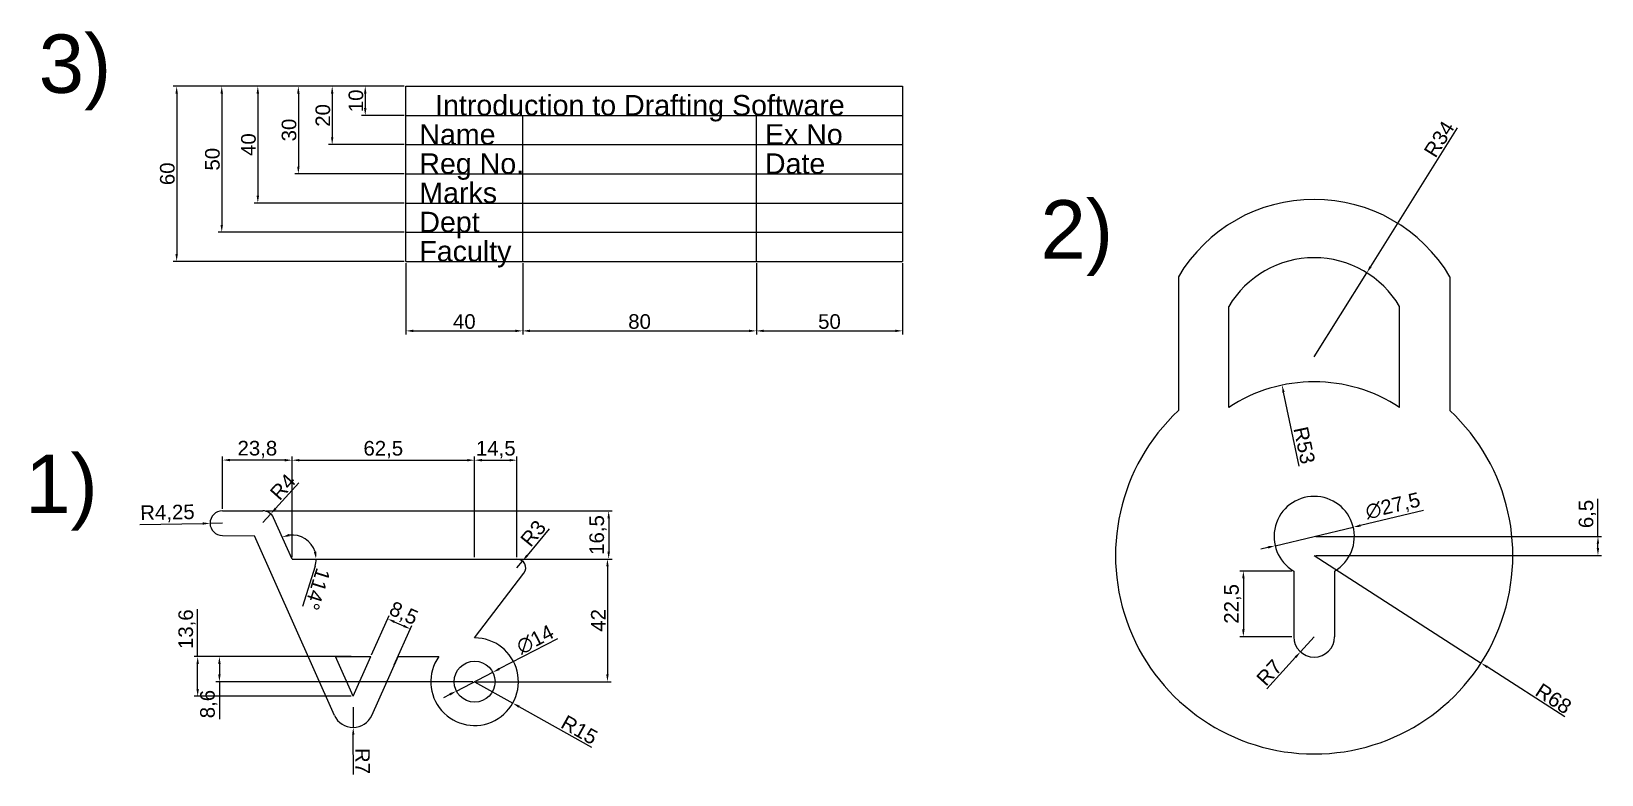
# Model space of a CAD drawing. Header units: millimetres. Extents: x 60 to 598, y 125 to 379.
import ezdxf

# ---------------------------------------------------------------- set-up
doc = ezdxf.new("R2010")
doc.units = ezdxf.units.MM
doc.styles.get("Standard").update_dxf_attribs({"font": 'arial.ttf'})
doc.dimstyles.new('ISO-25', dxfattribs={"dimtxt": 5, "dimasz": 2.5, "dimexe": 1.25, "dimexo": 0.625, "dimtad": 1, "dimtxsty": 'Standard', "dimcen": 2.5, "dimclrd": 256, "dimadec": 0, "dimazin": 0, "dimtfac": 1, "dimtmove": 0, "dimatfit": 3, "dimfxl": 1, "dimarcsym": 0})

# ---------------------------------------------------------------- blocks, each defined once
blk = doc.blocks.new('*D1')
at = {"color": 0, "lineweight": -2, "transparency": 16777216}
for p, q in [((140.63, 215.05), (259.29, 215.05)), ((227.27, 198.55), (259.29, 198.55))]:
    blk.add_line(p, q, dxfattribs=at)
at = {"lineweight": -2, "transparency": 16777216}
blk.add_line((258.04, 212.55), (258.04, 201.05), dxfattribs=at)
at = {"transparency": 16777216}
for points in [[(257.62, 212.55), (258.46, 212.55), (258.04, 215.05)], [(257.62, 201.05), (258.46, 201.05), (258.04, 198.55)]]:
    blk.add_solid(points, dxfattribs=at)
at = {"layer": 'Defpoints', "color": 0, "transparency": 16777216}
for p in [(140.01, 215.05), (226.64, 198.55), (258.04, 198.55)]:
    blk.add_point(p, dxfattribs=at)
at = {"color": 0, "transparency": 16777216, "insert": (254.41, 206.8), "char_height": 5, "attachment_point": 5, "rotation": 90}
blk.add_mtext('16,5', dxfattribs=at)
blk = doc.blocks.new('*D2')
at = {"lineweight": -2, "transparency": 16777216}
blk.add_line((157.52, 196.08), (153.19, 182.27), dxfattribs=at)
for start, end in [(17.4162, 96.5838), (342.5838, 0)]:
    blk.add_arc((149.64, 198.55), 8.26, start, end, dxfattribs=at)
at = {"transparency": 16777216}
for points in [[(148.8, 206.35), (148.59, 207.16), (146.28, 206.09)], [(157.93, 201.09), (157.11, 200.96), (157.9, 198.55)]]:
    blk.add_solid(points, dxfattribs=at)
at = {"layer": 'Defpoints', "color": 0, "transparency": 16777216}
for p in [(143.35, 212.69), (151.64, 206.56), (149.64, 198.55), (149.64, 198.55), (212.14, 198.55)]:
    blk.add_point(p, dxfattribs=at)
at = {"color": 0, "transparency": 16777216, "insert": (158.34, 188.24), "char_height": 5, "attachment_point": 5, "rotation": 252.5838}
blk.add_mtext('114°', dxfattribs=at)
blk = doc.blocks.new('*D3')
at = {"lineweight": -2, "transparency": 16777216}
for p, q in [((237.63, 208.93), (230.13, 199.8)), ((226.64, 195.55), (228.55, 197.87))]:
    blk.add_line(p, q, dxfattribs=at)
at = {"transparency": 16777216}
blk.add_solid([(229.81, 200.07), (230.45, 199.54), (228.55, 197.87)], dxfattribs=at)
at = {"layer": 'Defpoints', "color": 0, "transparency": 16777216}
for p in [(226.64, 195.55), (228.55, 197.87)]:
    blk.add_point(p, dxfattribs=at)
at = {"color": 0, "transparency": 16777216, "insert": (232.22, 207.35), "char_height": 5, "attachment_point": 5, "rotation": 50.601}
blk.add_mtext('R3', dxfattribs=at)
blk = doc.blocks.new('*D4')
at = {"lineweight": -2, "transparency": 16777216}
for p, q in [((151.93, 224.66), (144.04, 215.9)), ((139.69, 211.06), (142.37, 214.04))]:
    blk.add_line(p, q, dxfattribs=at)
at = {"transparency": 16777216}
blk.add_solid([(143.73, 216.18), (144.35, 215.62), (142.37, 214.04)], dxfattribs=at)
at = {"layer": 'Defpoints', "color": 0, "transparency": 16777216}
for p in [(139.69, 211.06), (142.37, 214.04)]:
    blk.add_point(p, dxfattribs=at)
at = {"color": 0, "transparency": 16777216, "insert": (146.5, 223.3), "char_height": 5, "attachment_point": 5, "rotation": 48.0247}
blk.add_mtext('R4', dxfattribs=at)
blk = doc.blocks.new('*D5')
at = {"lineweight": -2, "transparency": 16777216}
for p, q in [((212.14, 156.55), (225.22, 149.2)), ((252.24, 134.02), (227.4, 147.98))]:
    blk.add_line(p, q, dxfattribs=at)
at = {"transparency": 16777216}
blk.add_solid([(227.6, 148.34), (227.19, 147.61), (225.22, 149.2)], dxfattribs=at)
at = {"layer": 'Defpoints', "color": 0, "transparency": 16777216}
for p in [(212.14, 156.55), (225.22, 149.2)]:
    blk.add_point(p, dxfattribs=at)
at = {"color": 0, "transparency": 16777216, "insert": (248.02, 140.03), "char_height": 5, "attachment_point": 5, "rotation": 330.6598}
blk.add_mtext('R15', dxfattribs=at)
blk = doc.blocks.new('*D6')
at = {"lineweight": -2, "transparency": 16777216}
for p, q in [((170.57, 147.86), (170.6, 140.86)), ((170.68, 124.71), (170.61, 138.36))]:
    blk.add_line(p, q, dxfattribs=at)
at = {"transparency": 16777216}
blk.add_solid([(171.03, 138.37), (170.2, 138.36), (170.6, 140.86)], dxfattribs=at)
at = {"layer": 'Defpoints', "color": 0, "transparency": 16777216}
for p in [(170.57, 147.86), (170.6, 140.86)]:
    blk.add_point(p, dxfattribs=at)
at = {"color": 0, "transparency": 16777216, "insert": (173.78, 129.38), "char_height": 5, "attachment_point": 5, "rotation": 270.2723}
blk.add_mtext('R7', dxfattribs=at)
blk = doc.blocks.new('*D7')
at = {"lineweight": -2, "transparency": 16777216}
for p, q in [((240.55, 171.19), (220.59, 160.9)), ((205.92, 153.35), (218.36, 159.76)), ((203.7, 152.2), (201.47, 151.06))]:
    blk.add_line(p, q, dxfattribs=at)
at = {"transparency": 16777216}
for points in [[(220.4, 161.27), (220.78, 160.53), (218.36, 159.76)], [(203.51, 152.57), (203.89, 151.83), (205.92, 153.35)]]:
    blk.add_solid(points, dxfattribs=at)
at = {"layer": 'Defpoints', "color": 0, "transparency": 16777216}
for p in [(218.36, 159.76), (205.92, 153.35)]:
    blk.add_point(p, dxfattribs=at)
at = {"color": 0, "transparency": 16777216, "insert": (232.88, 170.97), "char_height": 5, "attachment_point": 5, "rotation": 27.2545}
blk.add_mtext('∅14', dxfattribs=at)
blk = doc.blocks.new('*D8')
at = {"color": 0, "lineweight": -2, "transparency": 16777216}
for p, q in [((212.77, 198.55), (258.87, 198.55)), ((212.77, 156.55), (258.87, 156.55))]:
    blk.add_line(p, q, dxfattribs=at)
at = {"lineweight": -2, "transparency": 16777216}
blk.add_line((257.62, 196.05), (257.62, 159.05), dxfattribs=at)
at = {"transparency": 16777216}
for points in [[(257.21, 196.05), (258.04, 196.05), (257.62, 198.55)], [(257.21, 159.05), (258.04, 159.05), (257.62, 156.55)]]:
    blk.add_solid(points, dxfattribs=at)
at = {"layer": 'Defpoints', "color": 0, "transparency": 16777216}
for p in [(212.14, 198.55), (212.14, 156.55), (257.62, 156.55)]:
    blk.add_point(p, dxfattribs=at)
at = {"color": 0, "transparency": 16777216, "insert": (254.49, 177.55), "char_height": 5, "attachment_point": 5, "rotation": 90}
blk.add_mtext('42', dxfattribs=at)
blk = doc.blocks.new('*D9')
at = {"lineweight": -2, "transparency": 16777216}
for p, q in [((117.34, 165.15), (117.34, 181.42)), ((117.34, 154.05), (117.34, 162.65))]:
    blk.add_line(p, q, dxfattribs=at)
at = {"color": 0, "lineweight": -2, "transparency": 16777216}
for p, q in [((169.94, 165.15), (116.09, 165.15)), ((169.94, 151.55), (116.09, 151.55))]:
    blk.add_line(p, q, dxfattribs=at)
at = {"transparency": 16777216}
for points in [[(116.93, 162.65), (117.76, 162.65), (117.34, 165.15)], [(116.93, 154.05), (117.76, 154.05), (117.34, 151.55)]]:
    blk.add_solid(points, dxfattribs=at)
at = {"layer": 'Defpoints', "color": 0, "transparency": 16777216}
for p in [(117.34, 165.15), (170.57, 165.15), (170.57, 151.55)]:
    blk.add_point(p, dxfattribs=at)
at = {"color": 0, "transparency": 16777216, "insert": (113.71, 174.53), "char_height": 5, "attachment_point": 5, "rotation": 90}
blk.add_mtext('13,6', dxfattribs=at)
blk = doc.blocks.new('*D10')
at = {"color": 0, "lineweight": -2, "transparency": 16777216}
for p, q in [((163.89, 165.15), (123.54, 165.15)), ((211.52, 156.55), (123.54, 156.55))]:
    blk.add_line(p, q, dxfattribs=at)
at = {"lineweight": -2, "transparency": 16777216}
for p, q in [((124.79, 162.65), (124.79, 159.05)), ((124.79, 156.55), (124.79, 143.7))]:
    blk.add_line(p, q, dxfattribs=at)
at = {"transparency": 16777216}
for points in [[(124.37, 162.65), (125.21, 162.65), (124.79, 165.15)], [(124.37, 159.05), (125.21, 159.05), (124.79, 156.55)]]:
    blk.add_solid(points, dxfattribs=at)
at = {"layer": 'Defpoints', "color": 0, "transparency": 16777216}
for p in [(164.51, 165.15), (124.79, 156.55), (212.14, 156.55)]:
    blk.add_point(p, dxfattribs=at)
at = {"color": 0, "transparency": 16777216, "insert": (121.16, 148.87), "char_height": 5, "attachment_point": 5, "rotation": 90}
blk.add_mtext('8,6', dxfattribs=at)
blk = doc.blocks.new('*D11')
at = {"color": 0, "lineweight": -2, "transparency": 16777216}
for p, q in [((149.64, 199.18), (149.64, 233.67)), ((212.14, 199.18), (212.14, 233.67))]:
    blk.add_line(p, q, dxfattribs=at)
at = {"lineweight": -2, "transparency": 16777216}
blk.add_line((152.14, 232.42), (209.64, 232.42), dxfattribs=at)
at = {"transparency": 16777216}
for points in [[(152.14, 232.84), (152.14, 232.01), (149.64, 232.42)], [(209.64, 232.84), (209.64, 232.01), (212.14, 232.42)]]:
    blk.add_solid(points, dxfattribs=at)
at = {"layer": 'Defpoints', "color": 0, "transparency": 16777216}
for p in [(212.14, 232.42), (149.64, 198.55), (212.14, 198.55)]:
    blk.add_point(p, dxfattribs=at)
at = {"color": 0, "transparency": 16777216, "insert": (180.89, 236.05), "char_height": 5, "attachment_point": 5}
blk.add_mtext('62,5', dxfattribs=at)
blk = doc.blocks.new('*D12')
at = {"color": 0, "lineweight": -2, "transparency": 16777216}
for p, q in [((212.14, 199.18), (212.14, 233.67)), ((226.64, 199.18), (226.64, 233.67))]:
    blk.add_line(p, q, dxfattribs=at)
at = {"lineweight": -2, "transparency": 16777216}
blk.add_line((214.64, 232.42), (224.14, 232.42), dxfattribs=at)
at = {"transparency": 16777216}
for points in [[(214.64, 232.84), (214.64, 232.01), (212.14, 232.42)], [(224.14, 232.84), (224.14, 232.01), (226.64, 232.42)]]:
    blk.add_solid(points, dxfattribs=at)
at = {"layer": 'Defpoints', "color": 0, "transparency": 16777216}
for p in [(226.64, 232.42), (212.14, 198.55), (226.64, 198.55)]:
    blk.add_point(p, dxfattribs=at)
at = {"color": 0, "transparency": 16777216, "insert": (219.39, 236.05), "char_height": 5, "attachment_point": 5}
blk.add_mtext('14,5', dxfattribs=at)
blk = doc.blocks.new('*D13')
at = {"color": 0, "lineweight": -2, "transparency": 16777216}
for p, q in [((125.84, 215.72), (125.88, 233.72)), ((149.64, 215.68), (149.68, 233.67))]:
    blk.add_line(p, q, dxfattribs=at)
at = {"lineweight": -2, "transparency": 16777216}
blk.add_line((147.18, 232.43), (128.38, 232.47), dxfattribs=at)
at = {"transparency": 16777216}
for points in [[(128.38, 232.88), (128.38, 232.05), (125.88, 232.47)], [(147.18, 232.84), (147.18, 232.01), (149.68, 232.42)]]:
    blk.add_solid(points, dxfattribs=at)
at = {"layer": 'Defpoints', "color": 0, "transparency": 16777216}
for p in [(125.88, 232.47), (125.84, 215.1), (149.64, 215.05)]:
    blk.add_point(p, dxfattribs=at)
at = {"color": 0, "transparency": 16777216, "insert": (137.78, 236.08), "char_height": 5, "attachment_point": 5, "rotation": 359.8846}
blk.add_mtext('23,8', dxfattribs=at)
blk = doc.blocks.new('*D14')
at = {"lineweight": -2, "transparency": 16777216}
for p, q in [((97.54, 210.34), (119.09, 210.73)), ((125.84, 210.85), (121.59, 210.77))]:
    blk.add_line(p, q, dxfattribs=at)
at = {"transparency": 16777216}
blk.add_solid([(119.09, 211.15), (119.1, 210.31), (121.59, 210.77)], dxfattribs=at)
at = {"layer": 'Defpoints', "color": 0, "transparency": 16777216}
for p in [(121.59, 210.77), (125.84, 210.85)]:
    blk.add_point(p, dxfattribs=at)
at = {"color": 0, "transparency": 16777216, "insert": (107, 214.14), "char_height": 5, "attachment_point": 5, "rotation": 1.0271}
blk.add_mtext('R4,25', dxfattribs=at)
blk = doc.blocks.new('*D15')
at = {"color": 0, "lineweight": -2, "transparency": 16777216}
for p, q in [((176.88, 165.72), (182.89, 179.22)), ((184.64, 162.27), (190.65, 175.76))]:
    blk.add_line(p, q, dxfattribs=at)
at = {"lineweight": -2, "transparency": 16777216}
blk.add_line((184.66, 177.06), (187.86, 175.64), dxfattribs=at)
at = {"transparency": 16777216}
for points in [[(184.83, 177.44), (184.49, 176.68), (182.38, 178.08)], [(188.03, 176.02), (187.69, 175.26), (190.14, 174.62)]]:
    blk.add_solid(points, dxfattribs=at)
at = {"layer": 'Defpoints', "color": 0, "transparency": 16777216}
for p in [(190.14, 174.62), (176.62, 165.15), (184.39, 161.69)]:
    blk.add_point(p, dxfattribs=at)
at = {"color": 0, "transparency": 16777216, "insert": (187.74, 179.66), "char_height": 5, "attachment_point": 5, "rotation": 336}
blk.add_mtext('8,5', dxfattribs=at)
blk = doc.blocks.new('*D16')
at = {"lineweight": -2, "transparency": 16777216}
for p, q in [((499.55, 171.95), (494.85, 166.77)), ((483.36, 154.1), (493.17, 164.91))]:
    blk.add_line(p, q, dxfattribs=at)
at = {"transparency": 16777216}
blk.add_solid([(492.86, 165.19), (493.48, 164.63), (494.85, 166.77)], dxfattribs=at)
at = {"layer": 'Defpoints', "color": 0, "transparency": 16777216}
for p in [(494.85, 166.77), (499.55, 171.95)]:
    blk.add_point(p, dxfattribs=at)
at = {"color": 0, "transparency": 16777216, "insert": (484.18, 159.65), "char_height": 5, "attachment_point": 5, "rotation": 47.8108}
blk.add_mtext('R7', dxfattribs=at)
blk = doc.blocks.new('*D17')
at = {"lineweight": -2, "transparency": 16777216}
for p, q in [((499.55, 199.79), (556.69, 162.93)), ((585.31, 144.48), (558.8, 161.58))]:
    blk.add_line(p, q, dxfattribs=at)
at = {"transparency": 16777216}
blk.add_solid([(559.02, 161.93), (558.57, 161.23), (556.69, 162.93)], dxfattribs=at)
at = {"layer": 'Defpoints', "color": 0, "transparency": 16777216}
for p in [(499.55, 199.79), (556.69, 162.93)]:
    blk.add_point(p, dxfattribs=at)
at = {"color": 0, "transparency": 16777216, "insert": (581.48, 150.73), "char_height": 5, "attachment_point": 5, "rotation": 327.1837}
blk.add_mtext('R68', dxfattribs=at)
blk = doc.blocks.new('*D18')
at = {"lineweight": -2, "transparency": 16777216}
for p, q in [((548.55, 346.31), (518.87, 298.75)), ((499.55, 267.79), (517.55, 296.63))]:
    blk.add_line(p, q, dxfattribs=at)
at = {"transparency": 16777216}
blk.add_solid([(518.52, 298.97), (519.22, 298.53), (517.55, 296.63)], dxfattribs=at)
at = {"layer": 'Defpoints', "color": 0, "transparency": 16777216}
for p in [(517.55, 296.63), (499.55, 267.79)]:
    blk.add_point(p, dxfattribs=at)
at = {"color": 0, "transparency": 16777216, "insert": (542.36, 342.4), "char_height": 5, "attachment_point": 5, "rotation": 58.0354}
blk.add_mtext('R34', dxfattribs=at)
blk = doc.blocks.new('*D19')
at = {"lineweight": -2, "transparency": 16777216}
for p, q in [((536.98, 215.16), (515.36, 210.03)), ((486.17, 203.12), (512.93, 209.46)), ((483.73, 202.54), (481.3, 201.96))]:
    blk.add_line(p, q, dxfattribs=at)
at = {"transparency": 16777216}
for points in [[(515.26, 210.44), (515.45, 209.63), (512.93, 209.46)], [(483.64, 202.95), (483.83, 202.14), (486.17, 203.12)]]:
    blk.add_solid(points, dxfattribs=at)
at = {"layer": 'Defpoints', "color": 0, "transparency": 16777216}
for p in [(512.93, 209.46), (486.17, 203.12)]:
    blk.add_point(p, dxfattribs=at)
at = {"color": 0, "transparency": 16777216, "insert": (526.53, 216.49), "char_height": 5, "attachment_point": 5, "rotation": 13.3293}
blk.add_mtext('∅27,5', dxfattribs=at)
blk = doc.blocks.new('*D20')
at = {"lineweight": -2, "transparency": 16777216}
blk.add_line((494.43, 230.42), (489.06, 255.69), dxfattribs=at)
at = {"transparency": 16777216}
blk.add_solid([(489.47, 255.77), (488.66, 255.6), (488.55, 258.13)], dxfattribs=at)
at = {"layer": 'Defpoints', "color": 0, "transparency": 16777216}
for p in [(488.55, 258.13), (499.55, 206.29)]:
    blk.add_point(p, dxfattribs=at)
at = {"color": 0, "transparency": 16777216, "insert": (496.17, 237.53), "char_height": 5, "attachment_point": 5, "rotation": 281.9793}
blk.add_mtext('R53', dxfattribs=at)
blk = doc.blocks.new('*D21')
at = {"color": 0, "lineweight": -2, "transparency": 16777216}
for p, q in [((491.92, 194.45), (474.06, 194.45)), ((491.92, 171.95), (474.06, 171.95))]:
    blk.add_line(p, q, dxfattribs=at)
at = {"lineweight": -2, "transparency": 16777216}
blk.add_line((475.31, 191.95), (475.31, 174.45), dxfattribs=at)
at = {"transparency": 16777216}
for points in [[(474.89, 191.95), (475.73, 191.95), (475.31, 194.45)], [(474.89, 174.45), (475.73, 174.45), (475.31, 171.95)]]:
    blk.add_solid(points, dxfattribs=at)
at = {"layer": 'Defpoints', "color": 0, "transparency": 16777216}
for p in [(492.55, 194.45), (475.31, 171.95), (492.55, 171.95)]:
    blk.add_point(p, dxfattribs=at)
at = {"color": 0, "transparency": 16777216, "insert": (471.68, 183.2), "char_height": 5, "attachment_point": 5, "rotation": 90}
blk.add_mtext('22,5', dxfattribs=at)
blk = doc.blocks.new('*D22')
at = {"lineweight": -2, "transparency": 16777216}
for p, q in [((596.69, 206.29), (596.69, 219.21)), ((596.69, 202.29), (596.69, 203.79))]:
    blk.add_line(p, q, dxfattribs=at)
at = {"color": 0, "lineweight": -2, "transparency": 16777216}
for p, q in [((500.17, 206.29), (597.94, 206.29)), ((500.17, 199.79), (597.94, 199.79))]:
    blk.add_line(p, q, dxfattribs=at)
at = {"transparency": 16777216}
for points in [[(596.27, 203.79), (597.1, 203.79), (596.69, 206.29)], [(596.27, 202.29), (597.1, 202.29), (596.69, 199.79)]]:
    blk.add_solid(points, dxfattribs=at)
at = {"layer": 'Defpoints', "color": 0, "transparency": 16777216}
for p in [(499.55, 206.29), (499.55, 199.79), (596.69, 199.79)]:
    blk.add_point(p, dxfattribs=at)
at = {"color": 0, "transparency": 16777216, "insert": (593.06, 214), "char_height": 5, "attachment_point": 5, "rotation": 90}
blk.add_mtext('6,5', dxfattribs=at)
blk = doc.blocks.new('*D23')
at = {"color": 0, "lineweight": -2, "transparency": 16777216}
for p, q in [((188.62, 299.91), (188.62, 275.47)), ((228.62, 299.91), (228.62, 275.47))]:
    blk.add_line(p, q, dxfattribs=at)
at = {"lineweight": -2, "transparency": 16777216}
blk.add_line((191.12, 276.72), (226.12, 276.72), dxfattribs=at)
at = {"transparency": 16777216}
for points in [[(191.12, 277.14), (191.12, 276.31), (188.62, 276.72)], [(226.12, 277.14), (226.12, 276.31), (228.62, 276.72)]]:
    blk.add_solid(points, dxfattribs=at)
at = {"layer": 'Defpoints', "color": 0, "transparency": 16777216}
for p in [(188.62, 300.53), (228.62, 300.53), (228.62, 276.72)]:
    blk.add_point(p, dxfattribs=at)
at = {"color": 0, "transparency": 16777216, "insert": (208.62, 279.9), "char_height": 5, "attachment_point": 5}
blk.add_mtext('40', dxfattribs=at)
blk = doc.blocks.new('*D24')
at = {"color": 0, "lineweight": -2, "transparency": 16777216}
for p, q in [((228.62, 299.91), (228.62, 275.47)), ((308.62, 299.91), (308.62, 275.47))]:
    blk.add_line(p, q, dxfattribs=at)
at = {"lineweight": -2, "transparency": 16777216}
blk.add_line((231.12, 276.72), (306.12, 276.72), dxfattribs=at)
at = {"transparency": 16777216}
for points in [[(231.12, 277.14), (231.12, 276.31), (228.62, 276.72)], [(306.12, 277.14), (306.12, 276.31), (308.62, 276.72)]]:
    blk.add_solid(points, dxfattribs=at)
at = {"layer": 'Defpoints', "color": 0, "transparency": 16777216}
for p in [(228.62, 300.53), (308.62, 300.53), (308.62, 276.72)]:
    blk.add_point(p, dxfattribs=at)
at = {"color": 0, "transparency": 16777216, "insert": (268.62, 279.9), "char_height": 5, "attachment_point": 5}
blk.add_mtext('80', dxfattribs=at)
blk = doc.blocks.new('*D25')
at = {"color": 0, "lineweight": -2, "transparency": 16777216}
for p, q in [((308.62, 299.91), (308.62, 275.47)), ((358.62, 299.91), (358.62, 275.47))]:
    blk.add_line(p, q, dxfattribs=at)
at = {"lineweight": -2, "transparency": 16777216}
blk.add_line((311.12, 276.72), (356.12, 276.72), dxfattribs=at)
at = {"transparency": 16777216}
for points in [[(311.12, 277.14), (311.12, 276.31), (308.62, 276.72)], [(356.12, 277.14), (356.12, 276.31), (358.62, 276.72)]]:
    blk.add_solid(points, dxfattribs=at)
at = {"layer": 'Defpoints', "color": 0, "transparency": 16777216}
for p in [(308.62, 300.53), (358.62, 300.53), (358.62, 276.72)]:
    blk.add_point(p, dxfattribs=at)
at = {"color": 0, "transparency": 16777216, "insert": (333.62, 279.9), "char_height": 5, "attachment_point": 5}
blk.add_mtext('50', dxfattribs=at)
blk = doc.blocks.new('*D26')
at = {"color": 0, "lineweight": -2, "transparency": 16777216}
for p, q in [((187.99, 360.53), (173.46, 360.53)), ((187.99, 350.53), (173.46, 350.53))]:
    blk.add_line(p, q, dxfattribs=at)
at = {"lineweight": -2, "transparency": 16777216}
blk.add_line((174.71, 358.03), (174.71, 353.03), dxfattribs=at)
at = {"transparency": 16777216}
for points in [[(174.29, 358.03), (175.13, 358.03), (174.71, 360.53)], [(174.29, 353.03), (175.13, 353.03), (174.71, 350.53)]]:
    blk.add_solid(points, dxfattribs=at)
at = {"layer": 'Defpoints', "color": 0, "transparency": 16777216}
for p in [(188.62, 360.53), (174.71, 350.53), (188.62, 350.53)]:
    blk.add_point(p, dxfattribs=at)
at = {"color": 0, "transparency": 16777216, "insert": (171.53, 355.53), "char_height": 5, "attachment_point": 5, "rotation": 90}
blk.add_mtext('10', dxfattribs=at)
blk = doc.blocks.new('*D27')
at = {"color": 0, "lineweight": -2, "transparency": 16777216}
for p, q in [((187.99, 360.53), (162.14, 360.53)), ((187.99, 340.53), (162.14, 340.53))]:
    blk.add_line(p, q, dxfattribs=at)
at = {"lineweight": -2, "transparency": 16777216}
blk.add_line((163.39, 358.03), (163.39, 343.03), dxfattribs=at)
at = {"transparency": 16777216}
for points in [[(162.98, 358.03), (163.81, 358.03), (163.39, 360.53)], [(162.98, 343.03), (163.81, 343.03), (163.39, 340.53)]]:
    blk.add_solid(points, dxfattribs=at)
at = {"layer": 'Defpoints', "color": 0, "transparency": 16777216}
for p in [(188.62, 360.53), (163.39, 340.53), (188.62, 340.53)]:
    blk.add_point(p, dxfattribs=at)
at = {"color": 0, "transparency": 16777216, "insert": (160.22, 350.53), "char_height": 5, "attachment_point": 5, "rotation": 90}
blk.add_mtext('20', dxfattribs=at)
blk = doc.blocks.new('*D28')
at = {"color": 0, "lineweight": -2, "transparency": 16777216}
for p, q in [((187.99, 360.53), (150.57, 360.53)), ((187.99, 330.53), (150.57, 330.53))]:
    blk.add_line(p, q, dxfattribs=at)
at = {"lineweight": -2, "transparency": 16777216}
blk.add_line((151.82, 358.03), (151.82, 333.03), dxfattribs=at)
at = {"transparency": 16777216}
for points in [[(151.4, 358.03), (152.24, 358.03), (151.82, 360.53)], [(151.4, 333.03), (152.24, 333.03), (151.82, 330.53)]]:
    blk.add_solid(points, dxfattribs=at)
at = {"layer": 'Defpoints', "color": 0, "transparency": 16777216}
for p in [(188.62, 360.53), (151.82, 330.53), (188.62, 330.53)]:
    blk.add_point(p, dxfattribs=at)
at = {"color": 0, "transparency": 16777216, "insert": (148.64, 345.53), "char_height": 5, "attachment_point": 5, "rotation": 90}
blk.add_mtext('30', dxfattribs=at)
blk = doc.blocks.new('*D29')
at = {"color": 0, "lineweight": -2, "transparency": 16777216}
for p, q in [((187.99, 360.53), (136.68, 360.53)), ((187.99, 320.53), (136.68, 320.53))]:
    blk.add_line(p, q, dxfattribs=at)
at = {"lineweight": -2, "transparency": 16777216}
blk.add_line((137.93, 358.03), (137.93, 323.03), dxfattribs=at)
at = {"transparency": 16777216}
for points in [[(137.52, 358.03), (138.35, 358.03), (137.93, 360.53)], [(137.52, 323.03), (138.35, 323.03), (137.93, 320.53)]]:
    blk.add_solid(points, dxfattribs=at)
at = {"layer": 'Defpoints', "color": 0, "transparency": 16777216}
for p in [(188.62, 360.53), (137.93, 320.53), (188.62, 320.53)]:
    blk.add_point(p, dxfattribs=at)
at = {"color": 0, "transparency": 16777216, "insert": (134.75, 340.53), "char_height": 5, "attachment_point": 5, "rotation": 90}
blk.add_mtext('40', dxfattribs=at)
blk = doc.blocks.new('*D30')
at = {"color": 0, "lineweight": -2, "transparency": 16777216}
for p, q in [((187.99, 360.53), (124.34, 360.53)), ((187.99, 310.53), (124.34, 310.53))]:
    blk.add_line(p, q, dxfattribs=at)
at = {"lineweight": -2, "transparency": 16777216}
blk.add_line((125.59, 358.03), (125.59, 313.03), dxfattribs=at)
at = {"transparency": 16777216}
for points in [[(125.17, 358.03), (126, 358.03), (125.59, 360.53)], [(125.17, 313.03), (126, 313.03), (125.59, 310.53)]]:
    blk.add_solid(points, dxfattribs=at)
at = {"layer": 'Defpoints', "color": 0, "transparency": 16777216}
for p in [(188.62, 360.53), (125.59, 310.53), (188.62, 310.53)]:
    blk.add_point(p, dxfattribs=at)
at = {"color": 0, "transparency": 16777216, "insert": (122.41, 335.53), "char_height": 5, "attachment_point": 5, "rotation": 90}
blk.add_mtext('50', dxfattribs=at)
blk = doc.blocks.new('*D31')
at = {"color": 0, "lineweight": -2, "transparency": 16777216}
for p, q in [((187.99, 360.53), (108.91, 360.53)), ((187.99, 300.53), (108.91, 300.53))]:
    blk.add_line(p, q, dxfattribs=at)
at = {"lineweight": -2, "transparency": 16777216}
blk.add_line((110.16, 358.03), (110.16, 303.03), dxfattribs=at)
at = {"transparency": 16777216}
for points in [[(109.74, 358.03), (110.57, 358.03), (110.16, 360.53)], [(109.74, 303.03), (110.57, 303.03), (110.16, 300.53)]]:
    blk.add_solid(points, dxfattribs=at)
at = {"layer": 'Defpoints', "color": 0, "transparency": 16777216}
for p in [(188.62, 360.53), (110.16, 300.53), (188.62, 300.53)]:
    blk.add_point(p, dxfattribs=at)
at = {"color": 0, "transparency": 16777216, "insert": (106.98, 330.53), "char_height": 5, "attachment_point": 5, "rotation": 90}
blk.add_mtext('60', dxfattribs=at)

msp = doc.modelspace()

# ---------------------------------------------------------------- linework, layer by layer
for p, q in [((188.619, 360.531), (358.619, 360.531)), ((188.619, 300.531), (188.619, 360.531)), ((358.619, 360.531), (358.619, 300.531)), ((188.619, 350.531), (358.619, 350.531)), ((228.619, 300.531), (228.619, 350.531)), ((308.619, 300.531), (308.619, 350.531)), ((188.619, 340.531), (358.619, 340.531)), ((188.619, 330.531), (358.619, 330.531)), ((188.619, 320.531), (358.619, 320.531)), ((188.619, 310.531), (358.619, 310.531)), ((188.619, 300.531), (228.619, 300.531)), ((228.619, 300.531), (308.619, 300.531)), ((308.619, 300.531), (358.619, 300.531)), ((453.07, 295.281), (453.07, 249.425)), ((546.023, 295.281), (546.023, 249.425)), ((470.283, 250.476), (470.283, 285.098)), ((528.809, 250.476), (528.809, 285.098)), ((125.842, 215.1), (139.692, 215.064)), ((149.642, 198.552), (143.346, 212.691)), ((125.842, 206.6), (136.77, 206.564)), ((164.173, 145.017), (136.77, 206.564)), ((149.642, 198.552), (212.142, 198.552)), ((212.142, 198.552), (226.642, 198.552)), ((212.142, 171.552), (229.029, 193.734)), ((492.546, 194.453), (492.546, 171.953)), ((506.546, 194.453), (506.546, 171.953)), ((170.567, 151.552), (164.512, 165.152)), ((164.512, 165.152), (176.623, 165.152)), ((170.567, 151.552), (176.623, 165.152)), ((176.962, 145.017), (186.063, 165.456)), ((185.927, 165.152), (199.852, 165.152))]:
    msp.add_line(p, q)
msp.add_circle((212.142, 156.552), 7)
for centre, radius, start, end in [((499.546, 267.787), 54, 30.60698, 149.39302), ((499.546, 267.787), 34, 30.60698, 149.39302), ((499.546, 206.287), 53, 56.48644, 123.51356), ((499.546, 199.787), 68, 133.11627, 46.88373), ((125.842, 210.85), 4.25, 90, 270), ((139.692, 211.064), 4, 24, 90), ((499.546, 206.287), 13.75, 300.60329, 239.39671), ((226.642, 195.552), 3, 322.71923, 90), ((212.142, 156.552), 15, 145.017, 90), ((499.546, 171.953), 7, 180, 360), ((170.567, 147.864), 7, 204, 336)]:
    msp.add_arc(centre, radius, start, end)

# ---------------------------------------------------------------- texts
for s, height, p in [('3)', 20, (62.927, 358.26)), ('Introduction to Drafting Software', 7, (198.628, 350.531)), ('Name', 7, (193.227, 340.531)), ('Ex No', 7, (311.533, 340.531)), ('Reg No.', 7, (193.227, 330.531)), ('Date', 7, (311.533, 330.531)), ('Marks', 7, (193.227, 320.531)), ('2)', 20, (405.862, 301.489)), ('Dept', 7, (193.227, 310.531)), ('Faculty', 7, (193.227, 300.531)), ('1)', 20, (58.302, 214.352))]:
    msp.add_text(s, height=height).set_placement(p)

# ---------------------------------------------------------------- dimensions: what is measured, and where the dimension line sits
for base, p1, p2, picture, middle in [((110.156, 300.531), (188.619, 360.531), (188.619, 300.531), '*D31', (106.978, 330.531)), ((125.587, 310.531), (188.619, 360.531), (188.619, 310.531), '*D30', (122.409, 335.531)), ((137.932, 320.531), (188.619, 360.531), (188.619, 320.531), '*D29', (134.754, 340.531)), ((151.82, 330.531), (188.619, 360.531), (188.619, 330.531), '*D28', (148.64, 345.531)), ((163.393, 340.531), (188.619, 360.531), (188.619, 340.531), '*D27', (160.216, 350.531)), ((174.71, 350.531), (188.619, 360.531), (188.619, 350.531), '*D26', (171.532, 355.531)), ((258.04, 198.552), (140.009, 215.052), (226.642, 198.552), '*D1', (254.411, 206.802)), ((475.311, 171.953), (492.546, 194.453), (492.546, 171.953), '*D21', (471.682, 183.203)), ((117.342, 165.152), (170.567, 151.552), (170.567, 165.152), '*D9', (113.712, 174.533)), ((124.789, 156.552), (164.512, 165.152), (212.142, 156.552), '*D10', (121.159, 148.873))]:
    dim = msp.add_linear_dim(base=base, p1=p1, p2=p2, angle=90, dimstyle='ISO-25')
    dim.commit()
    dim.dimension.update_dxf_attribs({"geometry": picture, "text_midpoint": middle})
for center, mpoint, picture, middle in [((499.546, 267.787), (517.546, 296.632), '*D18', (545.057, 340.72)), ((499.546, 206.287), (488.546, 258.133), '*D20', (493.056, 236.875)), ((499.546, 199.787), (556.694, 162.935), '*D17', (579.761, 148.06)), ((499.546, 171.953), (494.845, 166.766), '*D16', (486.491, 157.549)), ((212.142, 156.552), (225.218, 149.202), '*D5', (246.467, 137.258)), ((170.567, 147.864), (170.601, 140.864), '*D6', (170.655, 129.366))]:
    dim = msp.add_radius_dim(center=center, mpoint=mpoint, dimstyle='ISO-25')
    dim.commit()
    dim.dimension.update_dxf_attribs({"geometry": picture, "text_midpoint": middle, "dimtype": 164})
for base, p1, p2, picture, middle in [((228.619, 276.722), (188.619, 300.531), (228.619, 300.531), '*D23', (208.619, 279.9)), ((308.619, 276.722), (228.619, 300.531), (308.619, 300.531), '*D24', (268.619, 279.9)), ((358.619, 276.722), (308.619, 300.531), (358.619, 300.531), '*D25', (333.619, 279.9)), ((212.142, 232.423), (149.642, 198.552), (212.142, 198.552), '*D11', (180.892, 236.053)), ((226.642, 232.423), (212.142, 198.552), (226.642, 198.552), '*D12', (219.392, 236.053))]:
    dim = msp.add_linear_dim(base=base, p1=p1, p2=p2, dimstyle='ISO-25')
    dim.commit()
    dim.dimension.update_dxf_attribs({"geometry": picture, "text_midpoint": middle})
for p1, p2, distance, picture, middle in [((149.642, 215.052), (125.842, 215.1), -17.371, '*D13', (137.784, 236.077)), ((212.142, 198.552), (212.142, 156.552), 45.482, '*D8', (254.489, 177.552))]:
    dim = msp.add_aligned_dim(p1=p1, p2=p2, distance=distance, dimstyle='ISO-25')
    dim.commit()
    dim.dimension.update_dxf_attribs({"geometry": picture, "text_midpoint": middle})
for center, mpoint, picture, middle in [((139.692, 211.064), (142.367, 214.038), '*D4', (146.496, 223.299)), ((125.842, 210.85), (121.592, 210.773), '*D14', (107, 214.142)), ((226.642, 195.552), (228.546, 197.87), '*D3', (232.218, 207.35))]:
    dim = msp.add_radius_dim(center=center, mpoint=mpoint, dimstyle='ISO-25')
    dim.commit()
    dim.dimension.update_dxf_attribs({"geometry": picture, "text_midpoint": middle})
dim = msp.add_diameter_dim_2p(p1=(486.167, 203.117), p2=(512.926, 209.457), dimstyle='ISO-25')
dim.commit()
dim.dimension.update_dxf_attribs({"geometry": '*D19', "text_midpoint": (526.528, 216.494)})
for base, p1, p2, angle, picture, middle, dimtype in [((596.686, 199.787), (499.546, 206.287), (499.546, 199.787), 90, '*D22', (596.686, 213.996), 160), ((190.143, 174.62), (176.623, 165.152), (184.388, 161.694), 336, '*D15', (186.26, 176.349), 161)]:
    dim = msp.add_linear_dim(base=base, p1=p1, p2=p2, angle=angle, dimstyle='ISO-25')
    dim.commit()
    dim.dimension.update_dxf_attribs({"geometry": picture, "text_midpoint": middle, "dimtype": dimtype})
dim = msp.add_angular_dim_2l(base=(151.639, 206.563), line1=((149.642, 198.552), (212.142, 198.552)), line2=((149.642, 198.552), (143.346, 212.691)), dimstyle='ISO-25')
dim.commit()
dim.dimension.update_dxf_attribs({"geometry": '*D2', "text_midpoint": (158.345, 188.237)})
dim = msp.add_diameter_dim_2p(p1=(205.919, 153.346), p2=(218.365, 159.757), dimstyle='ISO-25')
dim.commit()
dim.dimension.update_dxf_attribs({"geometry": '*D7', "text_midpoint": (234.402, 168.018), "dimtype": 163})

doc.saveas('drawing.dxf')
